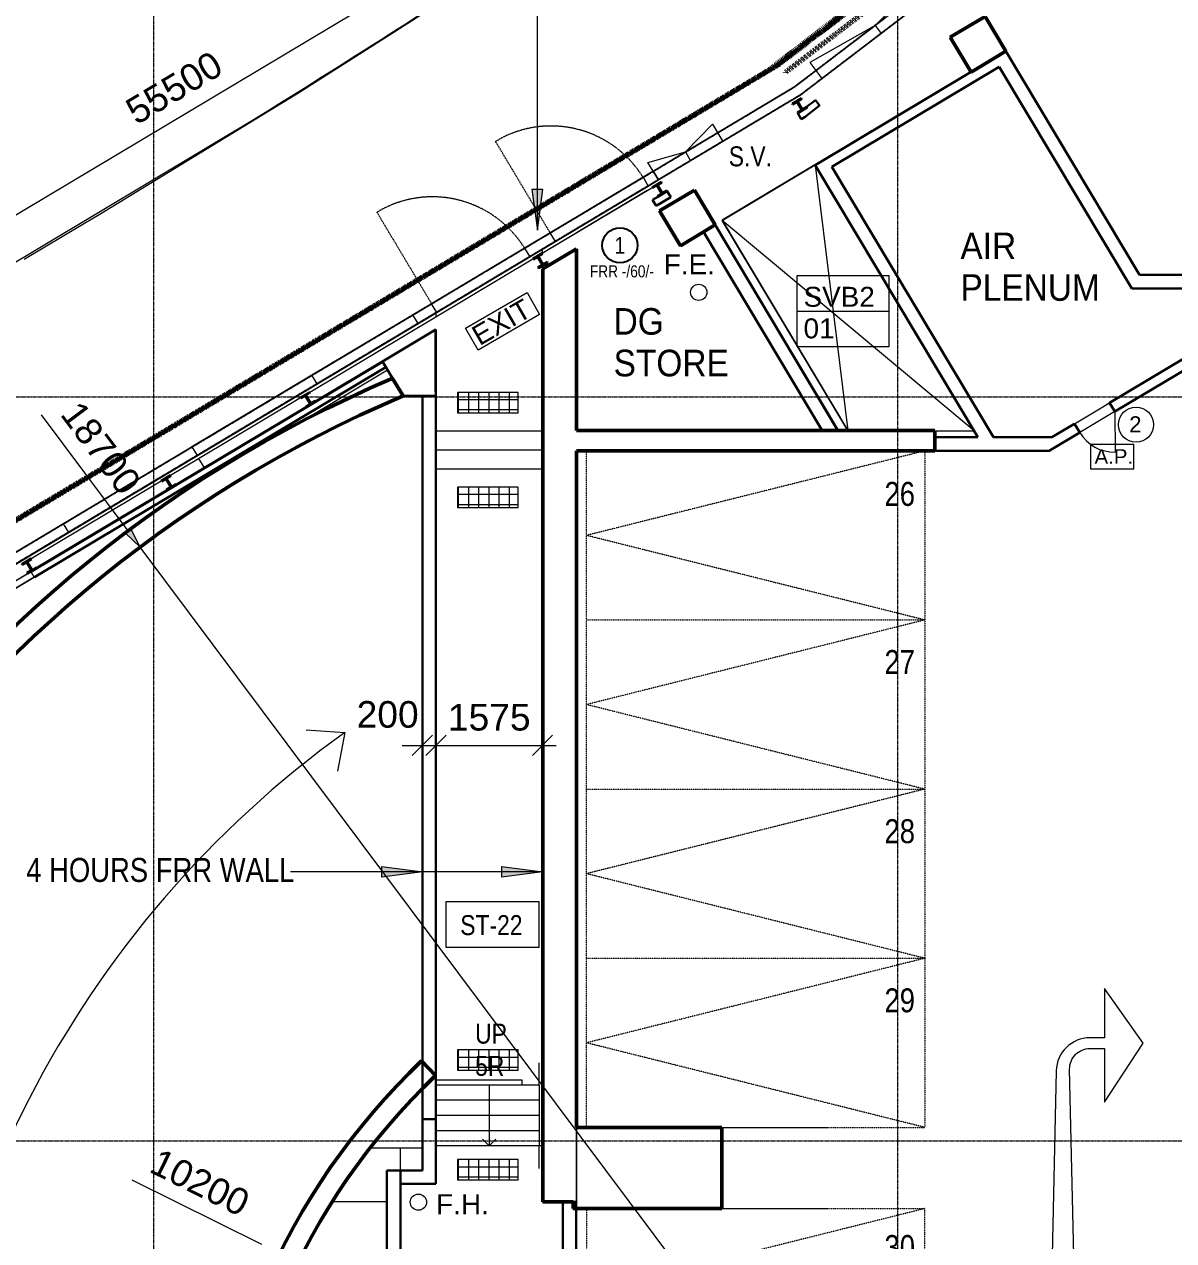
# Model space of a CAD drawing. Header units: millimetres. Extents: x -1578195 to 622687, y -255792 to 391308.
# Drawn here: x 45441 to 62432, y 172981 to 190960 of the extents above; entities that cross this region are included whole.
import ezdxf
from ezdxf.enums import TextEntityAlignment as Align

# ---------------------------------------------------------------- set-up
doc = ezdxf.new("R2010")
doc.units = ezdxf.units.MM
for name, pattern in [('Dash', [6, 3, -3]), ('Dash dot', [14, 6, -4, 0, -4]), ('DASHED', [0.75, 0.5, -0.25]), ('Double dash', [24.5, 10, -3, 2, -3, 2, -4.5]), ('Double dash_2_', [42.8625, 15.875, -4.7625, 6.35, -4.7625, 6.35, -4.7625]), ('Grid Line', [21, 12, -3, 3, -3]), ('Long Dash', [13.5, 9, -4.5]), ('Overhead', [1.8, 1.2, -0.6])]:
    doc.linetypes.add(name, pattern=pattern)
for name, color, linetype, lineweight in [('0-1', 7, 'Continuous', 5), ('0-2', 7, 'Continuous', 18), ('0-3', 7, 'Double dash_2_', 50), ('A-325-M_DOOR', 31, 'Continuous', 5), ('A-ANNO-DIMS', 7, 'Continuous', 9), ('A-ANNO-NOTE', 7, 'Continuous', 5), ('A-DETL', 102, 'Continuous', 5), ('A-DETL-3', 102, 'Dash dot', 70), ('A-DETL-GENF', 7, 'Continuous', 5), ('A-DOOR', 7, 'Continuous', 5), ('A-DOOR-1', 7, 'Continuous', 9), ('A-DOOR-HDLN', 7, 'Long Dash', 5), ('A-FLOR', 7, 'Continuous', 18), ('A-FLOR-HRAL', 7, 'Continuous', 5), ('A-GENM', 7, 'Continuous', 5), ('A-GLAZ-CURT-2', 7, 'Continuous', 9), ('A-WALL-3', 7, 'Continuous', 13), ('A-WALL-4', 7, 'Continuous', 35), ('A-WALL-7', 7, 'Continuous', 5), ('C-PRKG-1', 7, 'Dash', 5), ('C-PROP-LINE', 7, 'Double dash', 70), ('C-PROP-LINE-1', 7, 'Double dash_2_', 50), ('G-ANNO-TEXT', 7, 'Continuous', 5), ('I-WALL-5', 7, 'Continuous', 30), ('I-WALL-6', 7, 'Continuous', 18), ('OAP280_C', 210, 'Continuous', 50), ('OAP280_W', 210, 'Continuous', 50), ('S-BEAM-2', 7, 'Continuous', 9), ('S-COLS-3', 7, 'Continuous', 35), ('S-COLS-4', 7, 'Continuous', 13), ('S-COLS-8', 7, 'Continuous', 30), ('S-COLS-9', 7, 'Continuous', 5), ('S-GRID-1', 7, 'Grid Line', 5), ('S-STRS', 7, 'Continuous', 5), ('S-STRS-2', 7, 'Overhead', 5), ('UNDERLINE', 10, 'Continuous', 35)]:
    doc.layers.add(name, color=color, linetype=linetype, lineweight=lineweight)
doc.layers.add('A-GBPc-118', color=7, linetype='Continuous', true_color=0x004c26)
doc.layers.add('A-GBPc-201', color=201, linetype='DASHED')
doc.layers.add('P39B-2F_T$0$A-Symb-Door', color=7, linetype='Continuous')
doc.styles.add('Arial', font='arial.ttf', dxfattribs={"height": 393.413174})
doc.styles.add('Arial Narrow', font='ARIALN.TTF', dxfattribs={"height": 353.981763})
doc.styles.add('Arial Narrow_1', font='ARIALN.TTF', dxfattribs={"height": 294.984802})
doc.styles.add('Arial_1', font='arial.ttf', dxfattribs={"height": 1.475299})
doc.styles.add('Arial_2', font='arial.ttf', dxfattribs={"height": 1.967066})
doc.styles.add('Arial_5', font='arial.ttf', dxfattribs={"height": 1.081886})
doc.styles.add('Arial_6', font='arial.ttf', dxfattribs={"height": 295.05988})
doc.styles.add('Arial_7', font='arial.ttf', dxfattribs={"width": 0.9, "height": 393.413174})
doc.styles.add('Arial_9', font='arial.ttf', dxfattribs={"height": 1.18024})
doc.styles.add('P39B-2F_T$0$1.25mm -200', font='arial.ttf', dxfattribs={"width": 0.8, "height": 250})

# ---------------------------------------------------------------- blocks, each defined once
blk = doc.blocks.new('Family - ___-1112717-B1_F PLAN _2 OF 2_')
at = {"layer": 'C-PROP-LINE'}
for p, q in [((75195, 204615), (56424, 190270)), ((56424, 190270), (27494, 172990))]:
    blk.add_line(p, q, dxfattribs=at)
blk = doc.blocks.new('ARC_ANN_EXIT - ARC_ANN_EXIT-878429-B1_F PLAN _2 OF 2_')
at = {"layer": 'A-ANNO-NOTE'}
for p, q in [((-2.124, 0), (-2.124, 1.862)), ((-2.124, 1.862), (3.134, 1.862)), ((3.134, 1.862), (3.134, 0)), ((3.134, 0), (-2.124, 0))]:
    blk.add_line(p, q, dxfattribs=at)
at = {"layer": 'A-ANNO-NOTE', "insert": (0.406, 1.662), "char_height": 1.4753, "width": 5.454, "attachment_point": 2, "line_spacing_factor": 0.938532, "style": 'Arial_1'}
blk.add_mtext('EXIT', dxfattribs=at)
blk = doc.blocks.new('ARC_ANN_FS_SMOKE-VENT - SVB2-5413428-B1_F PLAN _2 OF 2_')
at = {"layer": 'A-ANNO-NOTE'}
for p, q in [((-3.505, -2.641), (-3.505, 2.641)), ((-3.505, 2.641), (3.269, 2.641)), ((3.269, 2.641), (3.269, -2.641)), ((-3.505, 0), (3.269, 0)), ((3.269, -2.641), (-3.505, -2.641))]:
    blk.add_line(p, q, dxfattribs=at)
blk = doc.blocks.new('ARC_PAR_Car - Car_2500x5000mm-V21-B1_F PLAN _2 OF 2_')
at = {"layer": 'C-PRKG-1'}
for p, q in [((0, 0), (0, 5000)), ((0, 5000), (1250, 0)), ((0, 5000), (2500, 5000)), ((2500, 5000), (1250, 0)), ((2500, 3575), (2500, 5000)), ((2500, 0), (0, 0))]:
    blk.add_line(p, q, dxfattribs=at)
blk = doc.blocks.new('ARC_PAR_Car - Car_2500x5000mm-V12-B1_F PLAN _2 OF 2_')
at = {"layer": 'C-PRKG-1'}
for p, q in [((0, 0), (0, 5000)), ((0, 5000), (1250, 0)), ((0, 5000), (2500, 5000)), ((2500, 5000), (1250, 0)), ((2500, 0), (2500, 5000)), ((2500, 0), (0, 0))]:
    blk.add_line(p, q, dxfattribs=at)
blk = doc.blocks.new('ARC_PAR_Car - Car_2500x5000mm-V27-B1_F PLAN _2 OF 2_')
at = {"layer": 'C-PRKG-1'}
for p, q in [((0, 0), (0, -5000)), ((0, -5000), (1250, 0)), ((2500, 0), (0, 0)), ((2500, -5000), (1250, 0)), ((2500, -3575), (2500, -5000)), ((0, -5000), (2500, -5000))]:
    blk.add_line(p, q, dxfattribs=at)
blk = doc.blocks.new('DCW_15c - ARC_Single Steel Door-34802692-B1_F PLAN _2 OF 2_')
at = {"layer": 'A-DOOR'}
for p, q in [((-800, 150), (-750, 150)), ((-800, 0), (-750, 0))]:
    blk.add_line(p, q, dxfattribs=at)
at = {"layer": 'A-DOOR-1'}
for p, q in [((800, 150), (-800, 150)), ((-800, 0), (800, 0))]:
    blk.add_line(p, q, dxfattribs=at)
at = {"layer": 'A-DOOR-HDLN'}
for p, q in [((-800, 1724), (-750, 1724)), ((-800, 150), (-800, 1724))]:
    blk.add_line(p, q, dxfattribs=at)
blk.add_arc((-799, 126), 1599, 0.8721, 88.2428, dxfattribs=at)
blk = doc.blocks.new('UC-Universal Column-Column - 162x162x37UC-V50-B1_F PLAN _2 OF 2_')
at = {"layer": 'S-COLS-9'}
h = blk.add_hatch(dxfattribs=at)
h.set_pattern_fill('FP_7', color=256, style=0, pattern_type=2)
h.set_pattern_definition([(14.141, (-143779.4, -133707.05), (-173.7525, 689.6488), []), (14.141, (-143388.5, -133052.9), (-173.7525, 689.6488), [])])
h.paths.add_polyline_path([(-81, -81), (81, -81), (81, -69), (6, -67), (4, -62), (6, 67), (12, 70), (81, 70), (81, 81), (-81, 81), (-81, 70), (-6, 67), (-4, 62), (-6, -67), (-12, -69), (-81, -69)], flags=0)
at = {"layer": 'S-COLS-8'}
for p, q in [((81, 81), (-81, 81)), ((-81, 81), (-81, 70)), ((-81, 70), (-12, 70)), ((-4, 62), (-4, -62)), ((4, -62), (4, 62)), ((12, 70), (81, 70)), ((81, 70), (81, 81)), ((-12, -69), (-81, -69)), ((-81, -69), (-81, -81)), ((-81, -81), (81, -81)), ((81, -69), (12, -69)), ((81, -81), (81, -69))]:
    blk.add_line(p, q, dxfattribs=at)
for centre, start, end in [((-12, 62), 0, 90), ((12, 62), 90, 180), ((-12, -62), 270, 0), ((12, -62), 180, 270)]:
    blk.add_arc(centre, 7.6, start, end, dxfattribs=at)
blk = doc.blocks.new('UC-Universal Column-Column - 162x162x37UC-V54-B1_F PLAN _2 OF 2_')
at = {"layer": 'S-COLS-9'}
h = blk.add_hatch(dxfattribs=at)
h.set_pattern_fill('FP_9', color=256, style=0, pattern_type=2)
h.set_pattern_definition([(14.141, (-137712.2, -133707), (-173.7525, 689.6488), []), (14.141, (-137321.3, -133052.84), (-173.7525, 689.6488), [])])
h.paths.add_polyline_path([(-81, -81), (81, -81), (81, -69), (6, -67), (4, -62), (6, 67), (12, 70), (81, 70), (81, 81), (-81, 81), (-81, 70), (-6, 67), (-4, 62), (-6, -67), (-12, -69), (-81, -69)], flags=0)
at = {"layer": 'S-COLS-8'}
for p, q in [((81, 81), (-81, 81)), ((-81, 81), (-81, 70)), ((-81, 70), (-12, 70)), ((-4, 62), (-4, -62)), ((4, -62), (4, 62)), ((12, 70), (81, 70)), ((81, 70), (81, 81)), ((-12, -69), (-81, -69)), ((-81, -69), (-81, -81)), ((-81, -81), (81, -81)), ((81, -69), (12, -69)), ((81, -81), (81, -69))]:
    blk.add_line(p, q, dxfattribs=at)
for centre, start, end in [((-12, 62), 0, 90), ((12, 62), 90, 180), ((-12, -62), 270, 0), ((12, -62), 180, 270)]:
    blk.add_arc(centre, 7.6, start, end, dxfattribs=at)
blk = doc.blocks.new('UC-Universal Column-Column - 162x162x37UC-35132631-B1_F PLAN _2 OF 2_')
at = {"layer": 'S-COLS-9'}
h = blk.add_hatch(dxfattribs=at)
h.set_pattern_fill('FP_10', color=256, style=0, pattern_type=2)
h.set_pattern_definition([(14.141, (-135312.4, -133706.9), (-173.7525, 689.6488), []), (14.141, (-134921.5, -133052.76), (-173.7525, 689.6488), [])])
h.paths.add_polyline_path([(-81, -81), (81, -81), (81, -69), (6, -67), (4, -62), (6, 67), (12, 70), (81, 70), (81, 81), (-81, 81), (-81, 70), (-6, 67), (-4, 62), (-6, -67), (-12, -69), (-81, -69)], flags=0)
at = {"layer": 'S-COLS-8'}
for p, q in [((81, 81), (-81, 81)), ((-81, 81), (-81, 70)), ((-81, 70), (-12, 70)), ((-4, 62), (-4, -62)), ((4, -62), (4, 62)), ((12, 70), (81, 70)), ((81, 70), (81, 81)), ((-12, -69), (-81, -69)), ((-81, -69), (-81, -81)), ((-81, -81), (81, -81)), ((81, -69), (12, -69)), ((81, -81), (81, -69))]:
    blk.add_line(p, q, dxfattribs=at)
for centre, start, end in [((-12, 62), 0, 90), ((12, 62), 90, 180), ((-12, -62), 270, 0), ((12, -62), 180, 270)]:
    blk.add_arc(centre, 7.6, start, end, dxfattribs=at)
blk = doc.blocks.new('UC-Universal Column-Column - 162x162x37UC-V55-B1_F PLAN _2 OF 2_')
at = {"layer": 'S-COLS-9'}
h = blk.add_hatch(dxfattribs=at)
h.set_pattern_fill('FP_11', color=256, style=0, pattern_type=2)
h.set_pattern_definition([(14.141, (-132912.4, -133706.9), (-173.7525, 689.6488), []), (14.141, (-132521.5, -133052.76), (-173.7525, 689.6488), [])])
h.paths.add_polyline_path([(-81, -81), (81, -81), (81, -69), (6, -67), (4, -62), (6, 67), (12, 70), (81, 70), (81, 81), (-81, 81), (-81, 70), (-6, 67), (-4, 62), (-6, -67), (-12, -69), (-81, -69), (-81, -75)], flags=0)
at = {"layer": 'S-COLS-8'}
for p, q in [((81, 81), (-81, 81)), ((-81, 81), (-81, 70)), ((-81, 70), (-12, 70)), ((-4, 62), (-4, -62)), ((4, -62), (4, 62)), ((12, 70), (81, 70)), ((81, 70), (81, 81)), ((-12, -69), (-81, -69)), ((-81, -69), (-81, -81)), ((-81, -81), (81, -81)), ((81, -69), (12, -69)), ((81, -81), (81, -69))]:
    blk.add_line(p, q, dxfattribs=at)
for centre, start, end in [((-12, 62), 0, 90), ((12, 62), 90, 180), ((-12, -62), 270, 0), ((12, -62), 180, 270)]:
    blk.add_arc(centre, 7.6, start, end, dxfattribs=at)
blk = doc.blocks.new('UC-Universal Column-Column - 162x162x37UC-V83-B1_F PLAN _2 OF 2_')
at = {"layer": 'S-COLS-9'}
h = blk.add_hatch(dxfattribs=at)
h.set_pattern_fill('FP_31', color=256, style=0, pattern_type=2)
h.set_pattern_definition([(14.141, (-141711.5, -133707.4), (-173.7525, 689.6488), []), (14.141, (-141320.65, -133053.3), (-173.7525, 689.6488), [])])
h.paths.add_polyline_path([(-81, -81), (81, -81), (81, -69), (6, -67), (4, -62), (6, 67), (12, 70), (81, 70), (81, 81), (-81, 81), (-81, 70), (-6, 67), (-4, 62), (-6, -67), (-12, -69), (-81, -69)], flags=0)
at = {"layer": 'S-COLS-8'}
for p, q in [((81, 81), (-81, 81)), ((-81, 81), (-81, 70)), ((-81, 70), (-12, 70)), ((-4, 62), (-4, -62)), ((4, -62), (4, 62)), ((12, 70), (81, 70)), ((81, 70), (81, 81)), ((-12, -69), (-81, -69)), ((-81, -69), (-81, -81)), ((-81, -81), (81, -81)), ((81, -69), (12, -69)), ((81, -81), (81, -69))]:
    blk.add_line(p, q, dxfattribs=at)
for centre, start, end in [((-12, 62), 0, 90), ((12, 62), 90, 180), ((-12, -62), 270, 0), ((12, -62), 180, 270)]:
    blk.add_arc(centre, 7.6, start, end, dxfattribs=at)
blk = doc.blocks.new('P01V-Louvre - P01V-Louvre-35719201-B1_F PLAN _2 OF 2_')
at = {"layer": 'A-GENM'}
for p, q in [((-2171, 100), (2171, 100)), ((-2171, 0), (-2171, 100)), ((-2171, 95), (2171, 95)), ((-2171, 5), (2171, 5)), ((2171, 0), (-2171, 0)), ((2171, 100), (2171, 0))]:
    blk.add_line(p, q, dxfattribs=at)
blk = doc.blocks.new('Family - ___-2785461-B1_F PLAN _2 OF 2_')
at = {"layer": 'C-PROP-LINE'}
for p, q in [((75361, 204681), (56581, 190357)), ((56581, 190357), (27564, 173018))]:
    blk.add_line(p, q, dxfattribs=at)
blk = doc.blocks.new('Family - ___-36030423-B1_F PLAN _2 OF 2_')
at = {"layer": 'C-PROP-LINE'}
for p, q in [((75361, 204681), (56581, 190357)), ((56581, 190357), (27564, 173018))]:
    blk.add_line(p, q, dxfattribs=at)
blk = doc.blocks.new('Family - ___-3197506-B1_F PLAN _2 OF 2_')
at = {"layer": 'C-PROP-LINE-1'}
for p, q in [((75361, 204681), (56581, 190357)), ((56581, 190357), (27564, 173018))]:
    blk.add_line(p, q, dxfattribs=at)
blk = doc.blocks.new('Railing - 40mm Handrail-31430167-B1_F PLAN _2 OF 2_')
at = {"layer": 'A-FLOR-HRAL'}
for p, q in [((-20, 300), (-20, 0)), ((20, 0), (20, 300)), ((-19, 0), (-20, 0))]:
    blk.add_line(p, q, dxfattribs=at)
at = {"layer": 'A-FLOR-HRAL', "flags": 128}
for points in [[(-20, 343), (-20, 343), (-20, 343), (-20, 343), (-20, 343), (-20, 342), (-20, 342), (-20, 341), (-20, 341), (-20, 340), (-20, 340), (-20, 339), (-20, 338), (-20, 337), (-20, 337), (-20, 336), (-20, 335), (-20, 334), (-20, 332), (-20, 331), (-20, 330), (-20, 329), (-20, 327), (-20, 326), (-20, 325), (-20, 323), (-20, 322), (-20, 320), (-20, 319), (-20, 317), (-20, 316), (-20, 314), (-20, 312), (-20, 311), (-20, 309), (-20, 307), (-20, 306), (-20, 304), (-20, 302), (-20, 300), (-20, 300)], [(20, 300), (20, 302), (20, 303), (20, 305), (20, 307), (20, 309), (20, 310), (20, 312), (20, 314), (20, 315), (20, 317), (20, 318), (20, 320), (20, 321), (20, 323), (20, 324), (20, 326), (20, 327), (20, 328), (20, 330), (20, 331), (20, 332), (20, 333), (20, 334), (20, 335), (20, 336), (20, 337), (20, 338), (20, 339), (20, 340), (20, 340), (20, 341), (20, 341), (20, 342), (20, 342), (20, 342), (20, 343), (20, 343), (20, 343), (20, 343)]]:
    blk.add_lwpolyline(points, dxfattribs=at)
blk = doc.blocks.new('Railing - 40mm Handrail-31421134-B1_F PLAN _2 OF 2_')
at = {"layer": 'A-FLOR-HRAL'}
for p, q in [((-20, 0), (-20, -300)), ((-20, 0), (-19, 0)), ((20, -4), (20, 0)), ((20, -300), (20, -12))]:
    blk.add_line(p, q, dxfattribs=at)
at = {"layer": 'A-FLOR-HRAL', "flags": 128}
for points in [[(-20, -300), (-20, -302), (-20, -303), (-20, -305), (-20, -307), (-20, -309), (-20, -310), (-20, -312), (-20, -314), (-20, -315), (-20, -317), (-20, -318), (-20, -320), (-20, -321), (-20, -323), (-20, -324), (-20, -326), (-20, -327), (-20, -328), (-20, -330), (-20, -331), (-20, -332), (-20, -333), (-20, -334), (-20, -335), (-20, -336), (-20, -337), (-20, -338), (-20, -339), (-20, -340), (-20, -340), (-20, -341), (-20, -341), (-20, -342), (-20, -342), (-20, -342), (-20, -343), (-20, -343), (-20, -343), (-20, -343)], [(20, -343), (20, -343), (20, -343), (20, -343), (20, -343), (20, -342), (20, -342), (20, -341), (20, -341), (20, -340), (20, -340), (20, -339), (20, -338), (20, -337), (20, -337), (20, -336), (20, -335), (20, -334), (20, -332), (20, -331), (20, -330), (20, -329), (20, -327), (20, -326), (20, -325), (20, -323), (20, -322), (20, -320), (20, -319), (20, -317), (20, -316), (20, -314), (20, -312), (20, -311), (20, -309), (20, -307), (20, -306), (20, -304), (20, -302), (20, -300), (20, -300)]]:
    blk.add_lwpolyline(points, dxfattribs=at)
blk = doc.blocks.new('Railing - Railing-31368878-B1_F PLAN _2 OF 2_')
at = {"layer": 'A-FLOR-HRAL'}
for p, q in [((53049, 175281), (53056, 175281)), ((53049, 175281), (53049, 174381)), ((53084, 175281), (53089, 175281)), ((53089, 175281), (53089, 174381)), ((53089, 174381), (53049, 174381))]:
    blk.add_line(p, q, dxfattribs=at)
at = {"extrusion": (0, 0, -1), "zscale": -1}
for name, p in [('Railing - 40mm Handrail-31430167-B1_F PLAN _2 OF 2_', (-53070, 175269)), ('Railing - 40mm Handrail-31421134-B1_F PLAN _2 OF 2_', (-53070, 174393))]:
    blk.add_blockref(name, p, dxfattribs=at)
blk = doc.blocks.new('Dims-B1-FPLAN_2OF2__dwg__Oblique-5772980-B1_F PLAN _2 OF 2_')
at = {"layer": 'A-ANNO-DIMS'}
blk.add_line((-0.5, -0.5), (0.5, 0.5), dxfattribs=at)
blk = doc.blocks.new('ARC_ANN_ACCESS PANEL - AP-910189-B1_F PLAN _2 OF 2_')
at = {"layer": 'A-ANNO-NOTE'}
for p, q in [((-1.593, -0.916), (-1.593, 0.946)), ((-1.593, 0.946), (1.606, 0.946)), ((1.606, -0.916), (1.606, 0.946)), ((1.606, -0.916), (-1.593, -0.916))]:
    blk.add_line(p, q, dxfattribs=at)
at = {"layer": 'A-ANNO-NOTE', "insert": (0.12, 0.57), "char_height": 1.0819, "width": 3.40549, "attachment_point": 2, "line_spacing_factor": 0.938532, "style": 'Arial_5'}
blk.add_mtext('A.P.', dxfattribs=at)
blk = doc.blocks.new('P39B-2F_T$0$DOOR-MARK')
at = {"layer": 'P39B-2F_T$0$A-Symb-Door', "lineweight": -3, "ltscale": 100}
blk.add_circle((0, 0), 260, dxfattribs=at)
at = {"layer": 'P39B-2F_T$0$A-Symb-Door', "lineweight": -3, "ltscale": 100, "style": 'P39B-2F_T$0$1.25mm -200', "width": 0.8}
blk.add_attdef('XXX', text='', height=250, dxfattribs=at).set_placement((0, 0), align=Align.MIDDLE_CENTER)
blk = doc.blocks.new('TRA')
at = {"layer": 'A-FLOR', "flags": 128}
blk.add_lwpolyline([(-512472, 191773), (-513831, 190892), (-515352, 189927), (-515576, 189788), (-518272, 188144), (-518486, 188017), (-519381, 187483)], dxfattribs=at)

msp = doc.modelspace()

# ---------------------------------------------------------------- hatches: boundary and pattern name
at = {"layer": 'A-ANNO-DIMS'}
msp.add_hatch(color=0, dxfattribs=at).paths.add_polyline_path([(47152.9, 183232.2), (47013.3, 183502.4), (46933.2, 183442.6)], flags=0)
at = {"layer": 'A-DETL-GENF'}
h = msp.add_hatch(dxfattribs=at)
h.set_pattern_fill('FP_43', color=256, style=0, pattern_type=2)
h.set_pattern_definition([(270, (-67088.62, 207014.94), (150, 9e-15), []), (0, (-67088.62, 207014.94), (0, 150), [])])
h.paths.add_polyline_path([(51843.6, 185220.2), (52743.6, 185220.2), (52743.6, 185520.2), (51843.6, 185520.2)], flags=0)
h = msp.add_hatch(dxfattribs=at)
h.set_pattern_fill('FP_44', color=256, style=0, pattern_type=2)
h.set_pattern_definition([(270, (-67088.62, 205614.94), (150, 9e-15), []), (0, (-67088.62, 205614.94), (0, 150), [])])
h.paths.add_polyline_path([(51843.6, 183820.2), (52743.6, 183820.2), (52743.6, 184120.2), (51843.6, 184120.2)], flags=0)
h = msp.add_hatch(dxfattribs=at)
h.set_pattern_fill('FP_45', color=256, style=0, pattern_type=2)
h.set_pattern_definition([(270, (-67088.62, 197294.94), (150, 9e-15), []), (0, (-67088.62, 197294.94), (0, 150), [])])
h.paths.add_polyline_path([(51843.6, 175500.2), (52743.6, 175500.2), (52743.6, 175800.2), (51843.6, 175800.2)], flags=0)
h = msp.add_hatch(dxfattribs=at)
h.set_pattern_fill('FP_46', color=256, style=0, pattern_type=2)
h.set_pattern_definition([(270, (-67088.62, 195674.94), (150, 9e-15), []), (0, (-67088.62, 195674.94), (0, 150), [])])
h.paths.add_polyline_path([(51843.6, 173880.2), (52743.6, 173880.2), (52743.6, 174180.2), (51843.6, 174180.2), (51843.6, 173886)], flags=0)
at = {"layer": 'G-ANNO-TEXT'}
for points in [[(53024.9, 187917.4), (53103.9, 188517.4), (52945.9, 188517.4)], [(51326.3, 178432.3), (50726.3, 178353.3), (50726.3, 178511.3)], [(53101.5, 178432.3), (52501.5, 178353.3), (52501.5, 178511.3)]]:
    msp.add_hatch(color=256, dxfattribs=at).paths.add_polyline_path(points, flags=0)

# ---------------------------------------------------------------- linework, layer by layer
at = {"layer": '0-1'}
for p, q in [((56830.7, 190040), (62230.9, 194160.5)), ((62321.9, 194041.2), (56914.9, 189915.6)), ((58808.8, 191738.1), (58016.9, 190945.1)), ((58016.9, 190945.1), (57050.9, 190396.8)), ((58016.9, 190945.1), (58107.9, 190825.9)), ((57050.9, 190396.8), (57232.9, 190158.3)), ((54739, 188789.3), (56830.7, 190040)), ((56914.9, 189915.6), (54815.9, 188660.5)), ((55213.4, 189073.7), (55611.9, 189486.5)), ((55611.9, 189486.5), (55766, 189228.6)), ((54656.7, 188915.8), (55213.4, 189073.7)), ((55213.4, 189073.7), (55290.3, 188944.9)), ((54815.9, 188660.5), (54656.7, 188915.8)), ((60967.8, 185056.5), (61482.9, 185364.3)), ((61559.8, 185235.5), (61044.7, 184927.8)), ((61559.8, 185235.5), (61568.8, 184635.6)), ((55751.3, 174655.9), (57326.3, 174655.9)), ((55729.4, 173455.9), (57326.3, 173455.9))]:
    msp.add_line(p, q, dxfattribs=at)
msp.add_arc((61559.8, 185235.5), 600, 210.85918, 270.85918, dxfattribs=at)
at = {"layer": 'A-325-M_DOOR', "linetype": 'Dash'}
msp.add_line((61477.7, 185361.2), (61439.9, 185338.6), dxfattribs=at)
at = {"layer": 'A-ANNO-DIMS'}
for p, q in [((23874.7, 175332), (75188.8, 205993.6)), ((58351.4, 168256), (47152.9, 183232.2)), ((51326.3, 179821.5), (51326.3, 180602.4)), ((53101.5, 179821.4), (53101.5, 180602.4)), ((47029.6, 173881.2), (48948, 172928))]:
    msp.add_line(p, q, dxfattribs=at)
at = {"layer": 'A-ANNO-DIMS', "color": 0}
for p, q in [((45690.4, 185188.1), (46973.2, 183472.5)), ((47013.3, 183502.4), (46933.2, 183442.6)), ((46933.2, 183442.6), (47152.9, 183232.2)), ((47152.9, 183232.2), (47013.3, 183502.4))]:
    msp.add_line(p, q, dxfattribs=at)
at = {"layer": 'A-ANNO-DIMS', "flags": 128}
for points in [[(51526.3, 179821.5), (51526.3, 180602.4)], [(51026.3, 180302.4), (53301.5, 180302.4)]]:
    msp.add_lwpolyline(points, dxfattribs=at)
at = {"layer": 'A-ANNO-NOTE'}
for centre, radius in [((55411.4, 186999), 120), ((61875.5, 185042.5), 260), ((51266.6, 173550.4), 120)]:
    msp.add_circle(centre, radius, dxfattribs=at)
at = {"layer": 'A-DETL'}
for p, q in [((57126.4, 188883.9), (55755.7, 188065)), ((55759.7, 188060.4), (57133.1, 188881.1)), ((57132.3, 188880.5), (57614.7, 184955.9)), ((55755.7, 188065), (57613.4, 184956)), ((59481.3, 184949.3), (55758.8, 188059.9)), ((57614.6, 184956), (55759.7, 188060.4)), ((52743.6, 185520.2), (51843.6, 185520.2)), ((51843.6, 185520.2), (51843.6, 185220.2)), ((52743.6, 185220.2), (52743.6, 185520.2)), ((51843.6, 185220.2), (52743.6, 185220.2)), ((57677.2, 184949.3), (59481.3, 184949.3)), ((52743.6, 184120.2), (51843.6, 184120.2)), ((51843.6, 184120.2), (51843.6, 183820.2)), ((52743.6, 183820.2), (52743.6, 184120.2)), ((51843.6, 183820.2), (52743.6, 183820.2)), ((49608.6, 180530.5), (50179.5, 180492.4)), ((50179.5, 180492.4), (50068.9, 179923)), ((52743.6, 175800.2), (51843.6, 175800.2)), ((51843.6, 175800.2), (51843.6, 175500.2)), ((52743.6, 175500.2), (52743.6, 175800.2)), ((51843.6, 175500.2), (52743.6, 175500.2)), ((52313, 175281.2), (52313, 174381.2)), ((52313, 174381.2), (52214, 174480.2)), ((52313, 174381.2), (52411.9, 174480.2)), ((52743.6, 174180.2), (51843.6, 174180.2)), ((51843.6, 174180.2), (51843.6, 173880.2)), ((52743.6, 173880.2), (52743.6, 174180.2)), ((51843.6, 173880.2), (52743.6, 173880.2))]:
    msp.add_line(p, q, dxfattribs=at)
for points in [[(50179.5, 180492.4, 0.2416732), (43831.2, 168125.4), (43831.2, 162455.9)], [(60634.7, 172761.2), (60954.7, 172761.2), (60893.6, 175514.5, -0.4207693), (61193.5, 175821.2), (61407.1, 175821.2), (61407.1, 175028.8), (61982.3, 175901.2), (61407.1, 176710), (61407.1, 175981.2), (61195.4, 175981.2, 0.4077774), (60695.5, 175492.4), (60634.7, 172761.2)]]:
    msp.add_lwpolyline(points, format="xyb", dxfattribs=at)
at = {"layer": 'A-DETL-3'}
msp.add_line((75470.1, 204571), (56685.2, 190244.1), dxfattribs=at)
at = {"layer": 'A-FLOR'}
for p, q in [((40243.6, 184420.4), (48814.5, 189541.7)), ((54646.4, 188503.4), (53601.5, 187879.4)), ((55129.9, 187694.4), (54903.9, 188072.5)), ((55484.6, 187884.2), (55309, 187790.2)), ((52801.3, 175355.9), (51526.3, 175355.9)), ((52801.3, 175280.9), (52801.3, 175355.9))]:
    msp.add_line(p, q, dxfattribs=at)
msp.add_arc((-86694.8, 407002.3), 256226.3, 301.928859, 303.000566, dxfattribs=at)
at = {"layer": 'A-GBPc-118'}
msp.add_lwpolyline([(55484.6, 187884.2), (55654.1, 187994.9), (57470, 184955.9), (57234.2, 184956)], close=True, dxfattribs=at)
at = {"layer": 'A-GBPc-201', "color": 0}
msp.add_lwpolyline([(75104.2, 203981.2), (75154.9, 203831.2), (56914.9, 189915.6), (41561.7, 180741), (41484.8, 180869.7), (56830.7, 190040), (75104.2, 203981.2)], dxfattribs=at)
at = {"layer": 'A-GLAZ-CURT-2'}
for p, q in [((54739, 188789.3), (54587.8, 188699)), ((54739, 188789.3), (54815.9, 188660.5)), ((54587.8, 188699), (54664.7, 188570.2)), ((54664.7, 188570.2), (54815.9, 188660.5)), ((53214.3, 187878.3), (52835.5, 187651.9)), ((52912.4, 187523.2), (53291.2, 187749.5)), ((53291.2, 187749.5), (53214.3, 187878.3)), ((52835.5, 187651.9), (52912.4, 187523.2)), ((51538.9, 186702.5), (51462, 186831.3)), ((49691.4, 185773.3), (47917.8, 184713.6)), ((49768.3, 185644.5), (49691.4, 185773.3))]:
    msp.add_line(p, q, dxfattribs=at)
at = {"layer": 'A-GLAZ-CURT-2', "color": 0}
for p, q in [((51462, 186831.3), (49691.4, 185773.3)), ((41289.4, 180578.3), (51538.9, 186702.5)), ((51262, 186537), (51185.1, 186665.8)), ((47923, 184716.7), (41212.5, 180707.1)), ((47917.8, 184713.6), (47994.8, 184584.8)), ((47999.9, 184587.9), (47923, 184716.7)), ((46017.3, 183578), (46094.2, 183449.2))]:
    msp.add_line(p, q, dxfattribs=at)
at = {"layer": 'A-WALL-3'}
for p, q in [((53096.5, 187577.3), (54732.3, 188554.7)), ((51039.1, 185468.1), (50883.8, 185728)), ((53601.4, 173555.9), (53601.4, 174655.9)), ((53551.3, 173555.9), (53601.4, 173555.9))]:
    msp.add_line(p, q, dxfattribs=at)
at = {"layer": 'A-WALL-3', "color": 0}
for p, q in [((49663, 185525.7), (52957.4, 187494.2)), ((48017.7, 184542.6), (49523.9, 185442.6)), ((47602.8, 184294.6), (48017.8, 184542.5)), ((48017.7, 184542.6), (48100.8, 184403.5)), ((48017.8, 184542.5), (48100.8, 184403.5)), ((48152.1, 184317.7), (48165.2, 184295.8)), ((48152.1, 184317.7), (48165.2, 184295.8)), ((48165.2, 184295.8), (48165.8, 184296.2)), ((45542.5, 183063.6), (47463.7, 184211.5))]:
    msp.add_line(p, q, dxfattribs=at)
for start, end in [(117.66483, 118.10836), (118.62995, 119.40027), (119.89309, 120.74003), (121.15449, 122.41472)]:
    msp.add_arc((58351.3, 168257), 19000, start, end, dxfattribs=at)
at = {"layer": 'A-WALL-4'}
for p, q in [((53601.5, 187643.6), (53101.5, 187344.9)), ((53101.5, 187344.9), (53101.4, 173555.9)), ((57673.2, 184955.9), (53601.5, 184955.9)), ((58896.2, 184655.9), (58896.2, 184949.3)), ((53601.5, 184655.9), (58896.2, 184655.9)), ((53601.4, 174655.9), (53601.5, 184555.9)), ((51519, 175421.5), (51312.2, 175638.4)), ((53101.4, 173555.9), (53551.3, 173555.9))]:
    msp.add_line(p, q, dxfattribs=at)
for radius, start, end in [(19000, 113.14269, 179.99968), (18700, 122.41472, 179.9997), (10200, 133.64011, 179.9997), (9900, 133.64011, 179.9997)]:
    msp.add_arc((58351.3, 168257), radius, start, end, dxfattribs=at)
at = {"layer": 'A-WALL-4', "color": 0}
msp.add_arc((58351.3, 168257), 18700, 113.14269, 122.41472, dxfattribs=at)
at = {"layer": 'A-WALL-7'}
for p, q in [((45543.2, 182863.6), (50740, 185968.8)), ((45584.2, 182795), (50781, 185900.1))]:
    msp.add_line(p, q, dxfattribs=at)
at = {"layer": 'G-ANNO-TEXT'}
for p, q in [((53024.9, 187917.4), (53024.9, 191817.2)), ((53103.9, 188517.4), (52945.9, 188517.4)), ((52945.9, 188517.4), (53024.9, 187917.4)), ((53024.9, 187917.4), (53103.9, 188517.4)), ((53101.5, 178432.3), (49376.4, 178432.3)), ((50726.3, 178353.3), (50726.3, 178511.3)), ((50726.3, 178511.3), (51326.3, 178432.3)), ((51326.3, 178432.3), (50726.3, 178353.3)), ((52501.5, 178353.3), (52501.5, 178511.3)), ((52501.5, 178511.3), (53101.5, 178432.3)), ((53101.5, 178432.3), (52501.5, 178353.3))]:
    msp.add_line(p, q, dxfattribs=at)
at = {"layer": 'G-ANNO-TEXT', "flags": 128}
msp.add_lwpolyline([(51678.5, 177994.3), (53045.4, 177994.3), (53045.4, 177313.3), (51678.5, 177313.3)], close=True, dxfattribs=at)
at = {"layer": 'I-WALL-5'}
for p, q in [((61559.8, 185235.5), (73835.4, 192570.4)), ((59952.5, 190563.3), (61925.1, 187256.2)), ((57133.5, 188878.5), (59436.4, 190257.3)), ((57380.9, 188854.4), (59854.1, 190332.2)), ((59854.1, 190332.2), (61811.6, 187056.2)), ((59537, 184856.1), (57133.5, 188878.5)), ((59769.9, 184856.2), (57380.9, 188854.4)), ((54944.9, 188493.8), (54996.5, 188407.3)), ((54815.4, 188415.5), (54729.5, 188364.3)), ((54729.5, 188364.3), (54780.8, 188278.4)), ((54780.8, 188278.4), (54996.1, 188408)), ((54904.3, 188072.8), (54827.4, 188201.5)), ((55651.5, 187994.8), (55479.8, 187892.3)), ((55479.8, 187892.3), (57234.2, 184956)), ((57467.2, 184956), (55651.5, 187994.8)), ((61925.1, 187256.2), (64649.1, 187256.2)), ((64314.4, 187056.2), (61482.9, 185364.3)), ((61811.6, 187056.2), (64314.4, 187056.2)), ((50734.8, 185977.4), (49746.1, 185386.6)), ((50786.1, 185891.5), (50734.8, 185977.4)), ((45589.3, 182786.4), (50786.1, 185891.5)), ((51326.3, 185468.2), (51326.3, 174020.9)), ((51526.3, 173820.9), (51526.3, 185528.4)), ((61482.9, 185364.3), (61559.8, 185235.5)), ((60967.8, 185056.5), (60632.5, 184856.2)), ((61044.7, 184927.8), (60967.8, 185056.5)), ((58896.2, 184949.3), (58896.2, 184755.9)), ((58896.2, 184856.1), (59537, 184856.1)), ((60632.5, 184856.2), (59769.9, 184856.2)), ((60589.7, 184655.9), (61044.7, 184927.8)), ((58896.2, 184655.9), (60589.7, 184655.9)), ((51326.3, 174778.4), (51326.3, 174020.9)), ((51526.3, 174778.4), (51326.3, 174778.4)), ((51526.3, 173820.9), (51526.3, 174778.4)), ((50801.3, 174020.9), (50801.3, 168719.9)), ((51326.3, 174020.9), (50801.3, 174020.9)), ((51001.3, 174020.9), (51001.3, 173820.9)), ((51001.3, 169005.9), (51001.3, 173820.9)), ((51001.3, 173820.9), (51526.3, 173820.9)), ((53401.3, 173555.9), (53401.2, 165055.9)), ((53601.3, 173555.9), (53401.3, 173555.9)), ((53601.2, 162455.9), (53601.3, 173555.9))]:
    msp.add_line(p, q, dxfattribs=at)
at = {"layer": 'I-WALL-5', "color": 0}
msp.add_line((49607, 185303.5), (45538.1, 182872.2), dxfattribs=at)
at = {"layer": 'I-WALL-5'}
msp.add_lwpolyline([(56874.6, 189646.9), (57013.7, 189730), (57005.3, 189738.4), (57136.6, 189838.1), (57197.2, 189758.6), (56983.1, 189595.3), (56925.9, 189561)], close=True, dxfattribs=at)
at = {"layer": 'I-WALL-6'}
for p, q in [((53159.5, 187615.3), (54672, 188519)), ((50811.8, 185848.6), (49543.7, 185090.9)), ((47602.7, 184294.6), (48017.7, 184542.6)), ((45542.5, 183063.6), (47463.7, 184211.5))]:
    msp.add_line(p, q, dxfattribs=at)
at = {"layer": 'OAP280_C'}
for p, q in [((59644.7, 191078.4), (59129.7, 190770.6)), ((59952.5, 190563.3), (59644.7, 191078.4)), ((59129.7, 190770.6), (59437.4, 190255.6)), ((59437.4, 190255.6), (59952.5, 190563.3)), ((55346.3, 188510), (54831.3, 188202.2)), ((55654.1, 187994.9), (55346.3, 188510)), ((54831.3, 188202.2), (55139, 187687.2)), ((55139, 187687.2), (55654.1, 187994.9)), ((55754, 174656), (53604.1, 174656)), ((55754, 173456), (55754, 174656)), ((53554, 173556), (53554, 173456)), ((53554, 173456), (55754, 173456))]:
    msp.add_line(p, q, dxfattribs=at)
at = {"layer": 'OAP280_W'}
for p, q in [((53604.1, 187643.7), (53104.1, 187345)), ((53604.1, 184956), (53604.1, 187643.7)), ((53104.1, 187345), (53104.1, 173556)), ((58898.8, 184956), (53604.1, 184956)), ((58898.8, 184656), (58898.8, 184956)), ((53604.1, 174656), (53604.1, 184656)), ((53604.1, 184656), (58898.8, 184656)), ((51521.7, 175421.6), (51314.7, 175638.7)), ((53104.1, 173556), (53554, 173556))]:
    msp.add_line(p, q, dxfattribs=at)
msp.add_lwpolyline([(51041.8, 185468.2), (50884.2, 185727.1)], dxfattribs=at)
for radius, start, end in [(19000, 113.14299, 180.00002), (18700, 113.01843, 180.00002), (10200, 133.64041, 180), (9900, 133.64041, 180)]:
    msp.add_arc((58354, 168257.1), radius, start, end, dxfattribs=at)
at = {"layer": 'S-BEAM-2'}
for p, q in [((50553.9, 174355.9), (51326.3, 174355.9)), ((51001.3, 174020.9), (51001.3, 174355.9)), ((50801.3, 173555.9), (49989.1, 173555.9))]:
    msp.add_line(p, q, dxfattribs=at)
at = {"layer": 'S-COLS-3'}
for p, q in [((59642.1, 191078.3), (59127, 190770.5)), ((59949.9, 190563.2), (59642.1, 191078.3)), ((59127, 190770.5), (59434.8, 190255.4)), ((59434.8, 190255.4), (59949.9, 190563.2)), ((55343.7, 188509.9), (54828.6, 188202.1)), ((55651.5, 187994.8), (55343.7, 188509.9)), ((54828.6, 188202.1), (55136.4, 187687.1)), ((55136.4, 187687.1), (55651.5, 187994.8)), ((51526.4, 186451.2), (50734.5, 185978)), ((51526.3, 185530), (51526.4, 186451.2)), ((50734.5, 185978), (50883.8, 185728)), ((51041.8, 185468.2), (51526.3, 185468.2)), ((55751.3, 174655.9), (53601.4, 174655.9)), ((55751.3, 173455.9), (55751.3, 174655.9)), ((53551.3, 173555.9), (53551.3, 173455.9)), ((53551.3, 173455.9), (55751.3, 173455.9))]:
    msp.add_line(p, q, dxfattribs=at)
at = {"layer": 'S-COLS-4'}
for p, q in [((50883.8, 185728), (51039.1, 185468.1)), ((53601.4, 174655.9), (53601.4, 173555.9)), ((53601.4, 173555.9), (53551.3, 173555.9))]:
    msp.add_line(p, q, dxfattribs=at)
at = {"layer": 'S-GRID-1'}
for p, q in [((47351.5, 210672.6), (47351.1, 140117.7)), ((58351.5, 210672.6), (58351.1, 140117.7)), ((-10508, 185456.2), (128177.5, 185455.5)), ((-10508.1, 174456.2), (128177.5, 174455.5))]:
    msp.add_line(p, q, dxfattribs=at)
at = {"layer": 'S-STRS'}
for p, q in [((53101.5, 187580.3), (53101.5, 187636.2)), ((51526.4, 186695), (51526.4, 186639.1)), ((51526.3, 184950.9), (53101.5, 184950.9)), ((51526.3, 184670.9), (53101.5, 184670.9)), ((51526.3, 184390.9), (53101.5, 184390.9)), ((53049.5, 175280.9), (51526.3, 175280.9)), ((53101.4, 175280.9), (53091, 175280.9)), ((53049.5, 175055.9), (51526.3, 175055.9)), ((53101.4, 175055.9), (53089.5, 175055.9)), ((53049.5, 174830.9), (51526.3, 174830.9)), ((53101.4, 174830.9), (53089.5, 174830.9)), ((53049.5, 174605.9), (51526.3, 174605.9)), ((53101.4, 174605.9), (53089.5, 174605.9)), ((53049.5, 174380.9), (51526.3, 174380.9)), ((53101.4, 174380.9), (53091, 174380.9))]:
    msp.add_line(p, q, dxfattribs=at)
at = {"layer": 'S-STRS-2'}
for p, q in [((51526.3, 184950.9), (53101.5, 184950.9)), ((51526.3, 184670.9), (53101.5, 184670.9)), ((51526.3, 184390.9), (53101.5, 184390.9)), ((53049.5, 175280.9), (51526.3, 175280.9)), ((53101.4, 175280.9), (53091, 175280.9)), ((53049.5, 175055.9), (51526.3, 175055.9)), ((53101.4, 175055.9), (53089.5, 175055.9)), ((53049.5, 174830.9), (51526.3, 174830.9)), ((53101.4, 174830.9), (53089.5, 174830.9)), ((53049.5, 174605.9), (51526.3, 174605.9)), ((53101.4, 174605.9), (53089.5, 174605.9))]:
    msp.add_line(p, q, dxfattribs=at)

# ---------------------------------------------------------------- block references
at = {"xscale": 300, "yscale": 300, "zscale": 300}
msp.add_blockref('Dims-B1-FPLAN_2OF2__dwg__Oblique-5772980-B1_F PLAN _2 OF 2_', (51326.3, 180302.4), dxfattribs=at)
for p, rotation in [((51526.3, 180302.4), 179.9996999996851), ((51526.3, 180302.4), 180), ((53101.5, 180302.4), 359.9996999996852)]:
    msp.add_blockref('Dims-B1-FPLAN_2OF2__dwg__Oblique-5772980-B1_F PLAN _2 OF 2_', p, dxfattribs=dict(at, rotation=rotation))
at = {"layer": '0-1'}
for name, p, rotation in [('Family - ___-2785461-B1_F PLAN _2 OF 2_', (0, 0), 359.9997000009001), ('Family - ___-36030423-B1_F PLAN _2 OF 2_', (0, 0), 359.9997000009001), ('DCW_15c - ARC_Single Steel Door-34802692-B1_F PLAN _2 OF 2_', (53978, 188159.9), 30.85888317200738), ('UC-Universal Column-Column - 162x162x37UC-V50-B1_F PLAN _2 OF 2_', (56902.6, 189758), 30.85885419845294), ('DCW_15c - ARC_Single Steel Door-34802692-B1_F PLAN _2 OF 2_', (52225.7, 187112.8), 30.85888317200738), ('UC-Universal Column-Column - 162x162x37UC-V50-B1_F PLAN _2 OF 2_', (54833.8, 188521.8), 30.85885419845294), ('UC-Universal Column-Column - 162x162x37UC-V83-B1_F PLAN _2 OF 2_', (53068.5, 187466.2), 30.85870000000474), ('ARC_PAR_Car - Car_2500x5000mm-V12-B1_F PLAN _2 OF 2_', (53751.3, 184655.9), 269.9996999999997), ('ARC_PAR_Car - Car_2500x5000mm-V12-B1_F PLAN _2 OF 2_', (53751.3, 182155.9), 269.9996999999998), ('ARC_PAR_Car - Car_2500x5000mm-V12-B1_F PLAN _2 OF 2_', (53751.3, 179655.9), 269.9996999999998), ('ARC_PAR_Car - Car_2500x5000mm-V21-B1_F PLAN _2 OF 2_', (53751.3, 177155.9), 269.9996999999998), ('ARC_PAR_Car - Car_2500x5000mm-V27-B1_F PLAN _2 OF 2_', (53751.3, 170955.9), 89.99970000000003)]:
    msp.add_blockref(name, p, dxfattribs=dict(at, rotation=rotation))
at = {"layer": '0-1', "color": 0}
for name, p, rotation in [('UC-Universal Column-Column - 162x162x37UC-V54-B1_F PLAN _2 OF 2_', (49635, 185414.6), 30.85888317200792), ('UC-Universal Column-Column - 162x162x37UC-35132631-B1_F PLAN _2 OF 2_', (47574.7, 184183.7), 30.85897166989993), ('UC-Universal Column-Column - 162x162x37UC-V55-B1_F PLAN _2 OF 2_', (45514.5, 182952.6), 30.85897166989993), ('P01V-Louvre - P01V-Louvre-35719201-B1_F PLAN _2 OF 2_', (43674, 181758.5), 210.8589716699163)]:
    msp.add_blockref(name, p, dxfattribs=dict(at, rotation=rotation))
at = {"layer": '0-2', "rotation": 359.9997000009001}
msp.add_blockref('Railing - Railing-31368878-B1_F PLAN _2 OF 2_', (0, 0), dxfattribs=at)
at = {"layer": '0-3', "rotation": 359.9997000009001}
msp.add_blockref('Family - ___-3197506-B1_F PLAN _2 OF 2_', (0, 0), dxfattribs=at)
at = {"layer": 'A-ANNO-NOTE', "xscale": 200, "yscale": 200, "zscale": 200}
for name, p in [('ARC_ANN_FS_SMOKE-VENT - SVB2-5413428-B1_F PLAN _2 OF 2_', (57566.9, 186721.4)), ('ARC_ANN_ACCESS PANEL - AP-910189-B1_F PLAN _2 OF 2_', (61523.5, 184566.7))]:
    msp.add_blockref(name, p, dxfattribs=at)
at = {"layer": 'A-ANNO-NOTE', "xscale": 200, "yscale": 200, "zscale": 200, "rotation": 29.99999999999902}
msp.add_blockref('ARC_ANN_EXIT - ARC_ANN_EXIT-878429-B1_F PLAN _2 OF 2_', (52516, 186358.8), dxfattribs=at)
at = {"layer": 'C-PROP-LINE'}
msp.add_blockref('Family - ___-1112717-B1_F PLAN _2 OF 2_', (0, 0), dxfattribs=at)
at = {"layer": 'P39B-2F_T$0$A-Symb-Door', "lineweight": -3, "ltscale": 100}
msp.add_blockref('P39B-2F_T$0$DOOR-MARK', (54245.2, 187693.2), dxfattribs=at).add_auto_attribs({'XXX': '1'})
at = {"layer": 'UNDERLINE'}
msp.add_blockref('TRA', (564819.1, 0), dxfattribs=at)

# ---------------------------------------------------------------- texts
at = {"layer": 'A-ANNO-DIMS', "char_height": 393.41, "attachment_point": 2, "line_spacing_factor": 0.938532, "style": 'Arial'}
for s, insert, width, rotation in [('55500', (47553.3, 190194.4), 1824, 30.85948), ('1575', (52313.9, 180915.1), 1459.2, 359.9997), ('10200', (48127.1, 174020.1), 1824, 333.57884)]:
    msp.add_mtext(s, dxfattribs=dict(at, insert=insert, width=width, rotation=rotation))
at = {"layer": 'A-ANNO-DIMS', "color": 0, "insert": (46732.7, 184817.4), "char_height": 393.41, "width": 1824, "attachment_point": 2, "rotation": 306.78726, "line_spacing_factor": 0.938532, "style": 'Arial'}
msp.add_mtext('18700', dxfattribs=at)
at = {"layer": 'A-ANNO-DIMS', "insert": (50812, 180957), "char_height": 393.41, "width": 1094.4, "attachment_point": 2, "line_spacing_factor": 0.938532, "style": 'Arial'}
msp.add_mtext('200', dxfattribs=at)
at = {"layer": 'A-ANNO-NOTE', "line_spacing_factor": 0.938532}
for s, insert, char_height, width, attachment_point, style in [('F.E.', (55272.1, 187559.7), 295.06, 3865.195, 2, 'Arial_2'), ('SVB2', (56960.2, 187080.5), 295.06, 1256.4, 1, 'Arial_6'), ('01', (56960.2, 186613.6), 295.06, 547.2, 1, 'Arial_6'), ('2', (61865.4, 185166.5), 236, 218.88, 2, 'Arial_9'), ('F.H.', (51918.6, 173667.5), 295.06, 900, 2, 'Arial_2')]:
    msp.add_mtext(s, dxfattribs=dict(at, insert=insert, char_height=char_height, width=width, attachment_point=attachment_point, style=style))
at = {"layer": 'G-ANNO-TEXT', "attachment_point": 1}
for s, insert, char_height, width, line_spacing_factor, style in [('S.V.', (55854.8, 189156.6), 294.98, 1123.2, 0.968573, 'Arial Narrow_1'), ('AIR\\PPLENUM', (59279.4, 187882.6), 393.41, 5906.537, 0.938532, 'Arial_7'), ('FRR -/60/-', (53801, 187397.5), 176.99, 1068.013, 0.968573, 'Arial Narrow'), ('DG\\PSTORE', (54152.5, 186766), 393.41, 2011.2, 0.938532, 'Arial_7'), ('26', (58156.9, 184196.2), 353.98, 535.659, 0.968573, 'Arial Narrow'), ('27', (58156.9, 181710.8), 353.98, 535.659, 0.968573, 'Arial Narrow'), ('28', (58156.9, 179210.8), 353.98, 535.659, 0.968573, 'Arial Narrow'), ('4 HOURS FRR WALL', (45469.2, 178638), 353.982, 6311.272, 0.968573, 'Arial Narrow'), ('ST-22', (51885.8, 177793.4), 294.98, 1368, 0.968573, 'Arial Narrow_1'), ('29', (58156.9, 176710.8), 353.98, 535.659, 0.968573, 'Arial Narrow'), ('UP\\P5R', (52105.2, 176189), 294.98, 561.6, 0.968573, 'Arial Narrow_1'), ('30', (58156.9, 173064.1), 353.98, 535.659, 0.968573, 'Arial Narrow')]:
    msp.add_mtext(s, dxfattribs=dict(at, insert=insert, char_height=char_height, width=width, line_spacing_factor=line_spacing_factor, style=style))

doc.saveas('drawing.dxf')
